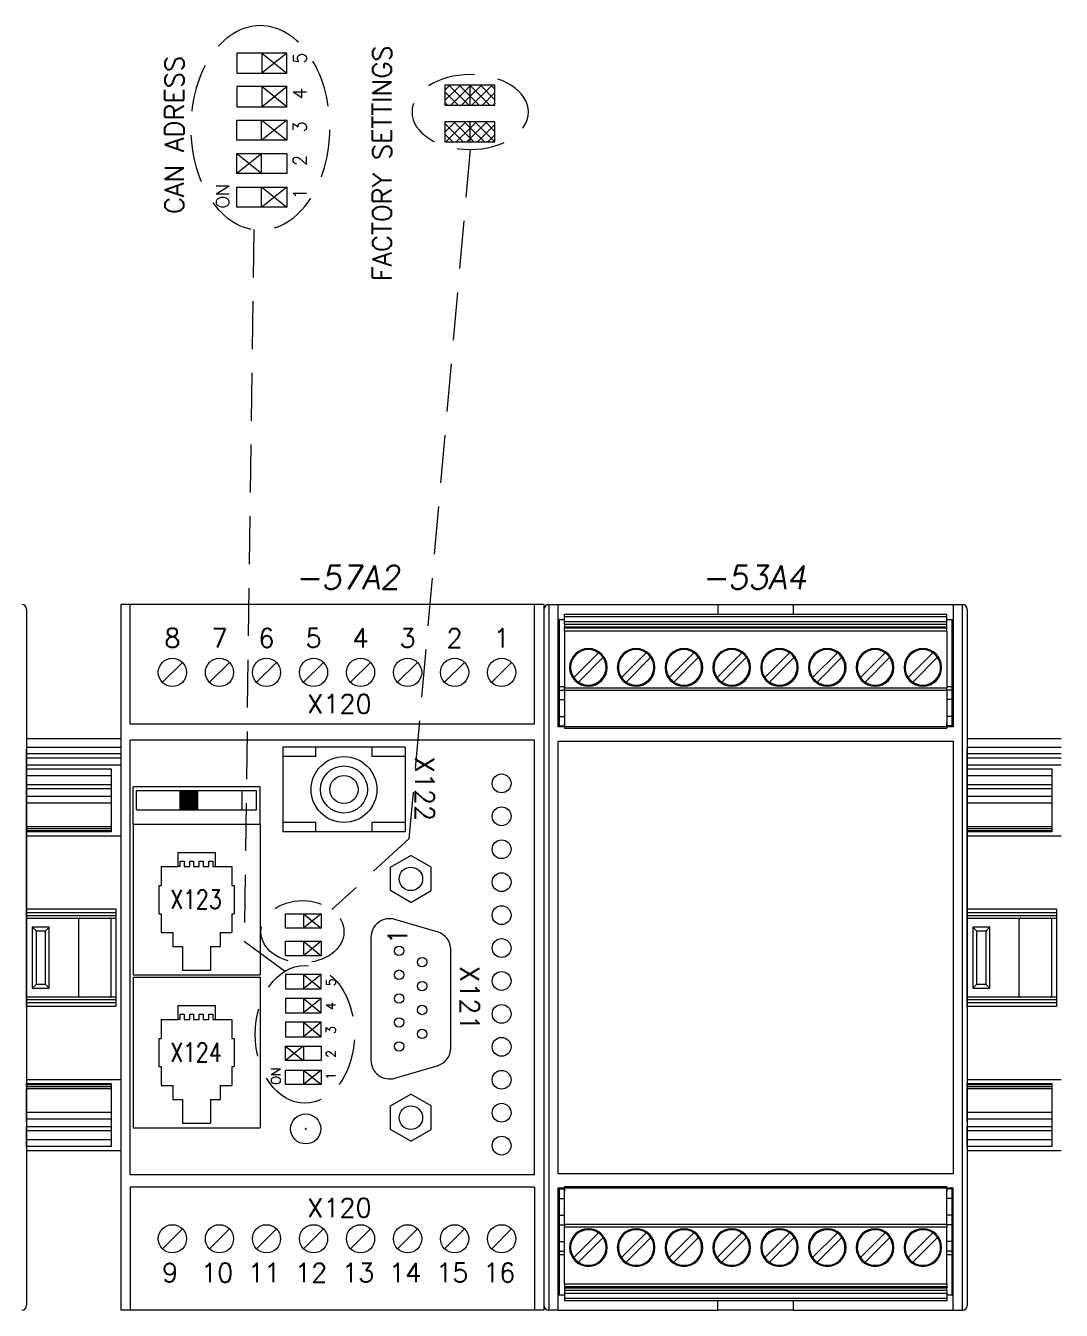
# Model space of a CAD drawing. Extents: x -2993 to 3661, y -4147 to -1441.
# Drawn here: x 644.6 to 754.7, y -3618.8 to -3482.3 of the extents above; entities that cross this region are included whole.
import ezdxf
from ezdxf.enums import TextEntityAlignment as Align

# ---------------------------------------------------------------- set-up
doc = ezdxf.new("R2010")
doc.units = 0
doc.header["$LTSCALE"] = 0.1
doc.header["$MEASUREMENT"] = 0
doc.linetypes.add('DASHED', pattern=[19.05, 12.7, -6.35])
doc.layers.get('0').update_dxf_attribs({"linetype": 'CONTINUOUS'})
doc.styles.get("Standard").update_dxf_attribs({"font": 'simplex.shx'})

msp = doc.modelspace()

# ---------------------------------------------------------------- linework, layer by layer
at = {"linetype": 'Continuous', "lineweight": 13}
for p, q in [((667.07, -3485.24), (667.07, -3487.37)), ((672.41, -3485.24), (667.07, -3485.24)), ((669.78, -3487.37), (669.78, -3485.24)), ((672.41, -3487.37), (672.41, -3485.24)), ((667.07, -3487.37), (672.41, -3487.37)), ((672.41, -3488.79), (667.07, -3488.79)), ((667.07, -3488.79), (667.07, -3490.93)), ((669.78, -3490.93), (669.78, -3488.79)), ((672.41, -3490.93), (672.41, -3488.79)), ((694.53, -3488.62), (689.2, -3488.62)), ((689.2, -3488.62), (689.2, -3490.76)), ((691.9, -3490.76), (691.9, -3488.62)), ((694.53, -3490.76), (694.53, -3488.62)), ((667.07, -3490.93), (672.41, -3490.93)), ((689.2, -3490.76), (694.53, -3490.76)), ((667.07, -3494.48), (667.07, -3492.35)), ((667.07, -3492.35), (672.41, -3492.35)), ((669.71, -3494.48), (669.71, -3492.35)), ((672.41, -3492.35), (672.41, -3494.48)), ((694.53, -3492.54), (689.2, -3492.54)), ((689.2, -3492.54), (689.2, -3494.67)), ((691.9, -3494.67), (691.9, -3492.54)), ((694.53, -3494.67), (694.53, -3492.54)), ((672.41, -3494.48), (667.07, -3494.48)), ((689.2, -3494.67), (694.53, -3494.67)), ((667.07, -3495.91), (672.41, -3495.91)), ((667.07, -3498.04), (667.07, -3495.91)), ((669.71, -3498.04), (669.71, -3495.91)), ((672.41, -3495.91), (672.41, -3498.04)), ((672.41, -3498.04), (667.07, -3498.04)), ((667.07, -3499.46), (672.41, -3499.46)), ((667.07, -3501.6), (667.07, -3499.46)), ((669.71, -3501.6), (669.71, -3499.46)), ((672.41, -3499.46), (672.41, -3501.6)), ((672.41, -3501.6), (667.07, -3501.6)), ((669.17, -3563.62), (656.42, -3563.62)), ((656.42, -3565.64), (656.42, -3563.62)), ((661.01, -3563.62), (661.01, -3565.64)), ((662.91, -3563.62), (662.91, -3565.64)), ((667.67, -3565.64), (667.67, -3563.62)), ((669.17, -3565.64), (669.17, -3563.62)), ((656.42, -3565.64), (669.17, -3565.64)), ((661.07, -3571.11), (661.48, -3571.11)), ((661.07, -3571.69), (661.07, -3571.11)), ((661.48, -3571.11), (661.48, -3571.69)), ((662.09, -3571.11), (662.49, -3571.11)), ((662.09, -3571.69), (662.09, -3571.11)), ((662.49, -3571.11), (662.49, -3571.69)), ((663.1, -3571.69), (663.1, -3571.11)), ((663.1, -3571.11), (663.51, -3571.11)), ((663.51, -3571.11), (663.51, -3571.69)), ((664.12, -3571.11), (664.53, -3571.11)), ((664.12, -3571.69), (664.12, -3571.11)), ((664.53, -3571.11), (664.53, -3571.69)), ((661.48, -3571.69), (662.09, -3571.69)), ((662.49, -3571.69), (663.1, -3571.69)), ((663.51, -3571.69), (664.12, -3571.69)), ((672.26, -3576.7), (676.07, -3576.7)), ((672.26, -3578.23), (672.26, -3576.7)), ((674.16, -3576.7), (674.16, -3578.23)), ((676.07, -3576.7), (676.07, -3578.23)), ((676.07, -3578.23), (672.26, -3578.23)), ((672.26, -3581.15), (672.26, -3579.62)), ((672.26, -3579.62), (676.07, -3579.62)), ((674.16, -3579.62), (674.16, -3581.15)), ((676.07, -3579.62), (676.07, -3581.15)), ((676.07, -3581.15), (672.26, -3581.15)), ((676.07, -3583.15), (672.26, -3583.15)), ((672.26, -3583.15), (672.26, -3584.68)), ((674.16, -3583.15), (674.16, -3584.68)), ((676.07, -3584.68), (676.07, -3583.15)), ((672.26, -3584.68), (676.07, -3584.68)), ((676.07, -3585.69), (672.26, -3585.69)), ((672.26, -3585.69), (672.26, -3587.22)), ((674.16, -3585.69), (674.16, -3587.22)), ((676.07, -3587.22), (676.07, -3585.69)), ((661.07, -3587.94), (661.07, -3587.36)), ((661.07, -3587.36), (661.48, -3587.36)), ((661.48, -3587.36), (661.48, -3587.94)), ((662.09, -3587.36), (662.49, -3587.36)), ((662.09, -3587.94), (662.09, -3587.36)), ((662.49, -3587.36), (662.49, -3587.94)), ((663.1, -3587.94), (663.1, -3587.36)), ((663.1, -3587.36), (663.51, -3587.36)), ((663.51, -3587.36), (663.51, -3587.94)), ((664.12, -3587.94), (664.12, -3587.36)), ((664.12, -3587.36), (664.53, -3587.36)), ((664.53, -3587.36), (664.53, -3587.94)), ((672.26, -3587.22), (676.07, -3587.22)), ((661.48, -3587.94), (662.09, -3587.94)), ((662.49, -3587.94), (663.1, -3587.94)), ((663.51, -3587.94), (664.12, -3587.94)), ((676.07, -3588.23), (672.26, -3588.23)), ((672.26, -3588.23), (672.26, -3589.76)), ((674.16, -3588.23), (674.16, -3589.76)), ((676.07, -3589.76), (676.07, -3588.23)), ((672.26, -3589.76), (676.07, -3589.76)), ((672.26, -3590.77), (676.07, -3590.77)), ((672.26, -3592.3), (672.26, -3590.77)), ((674.16, -3590.77), (674.16, -3592.3)), ((676.07, -3590.77), (676.07, -3592.3)), ((676.07, -3592.3), (672.26, -3592.3)), ((672.26, -3593.31), (676.07, -3593.31)), ((672.26, -3594.84), (672.26, -3593.31)), ((674.16, -3593.31), (674.16, -3594.84)), ((676.07, -3593.31), (676.07, -3594.84)), ((676.07, -3594.84), (672.26, -3594.84))]:
    msp.add_line(p, q, dxfattribs=at)
at = {"color": 7, "lineweight": 13}
for p, q in [((672.41, -3485.24), (669.74, -3487.37)), ((669.74, -3485.24), (672.41, -3487.37)), ((672.44, -3488.79), (669.78, -3490.93)), ((669.78, -3488.79), (672.44, -3490.93)), ((672.41, -3492.35), (669.74, -3494.48)), ((669.74, -3492.35), (672.41, -3494.48)), ((669.74, -3495.91), (667.07, -3498.04)), ((667.07, -3495.91), (669.74, -3498.04)), ((672.41, -3499.46), (669.74, -3501.6)), ((669.74, -3499.46), (672.41, -3501.6)), ((674.16, -3576.7), (676.04, -3578.23)), ((676.04, -3576.7), (674.16, -3578.23)), ((674.16, -3579.62), (676.05, -3581.15)), ((676.05, -3579.62), (674.16, -3581.15)), ((674.16, -3583.15), (676.04, -3584.68)), ((676.04, -3583.15), (674.16, -3584.68)), ((674.16, -3585.69), (676.04, -3587.22)), ((676.04, -3585.69), (674.16, -3587.22)), ((674.16, -3588.23), (676.04, -3589.76)), ((676.04, -3588.23), (674.16, -3589.76)), ((672.26, -3590.77), (674.14, -3592.3)), ((674.14, -3590.77), (672.26, -3592.3)), ((674.16, -3593.31), (676.04, -3594.84)), ((676.04, -3593.31), (674.16, -3594.84))]:
    msp.add_line(p, q, dxfattribs=at)
at = {"lineweight": 13}
for p, q in [((690.85, -3488.62), (689.2, -3490.28)), ((689.72, -3488.62), (689.2, -3489.15)), ((689.2, -3489.34), (690.62, -3490.76)), ((689.61, -3488.62), (691.74, -3490.76)), ((691.9, -3488.7), (689.84, -3490.76)), ((690.73, -3488.62), (691.9, -3489.79)), ((691.85, -3488.62), (691.9, -3488.67)), ((693.09, -3488.62), (691.9, -3489.82)), ((691.97, -3488.62), (691.9, -3488.7)), ((691.9, -3488.67), (693.99, -3490.76)), ((694.22, -3488.62), (692.08, -3490.76)), ((692.98, -3488.62), (694.53, -3490.18)), ((694.53, -3489.43), (693.2, -3490.76)), ((694.1, -3488.62), (694.53, -3489.06)), ((689.2, -3490.46), (689.5, -3490.76)), ((691.9, -3489.82), (690.96, -3490.76)), ((691.9, -3489.79), (692.86, -3490.76)), ((694.53, -3490.55), (694.33, -3490.76)), ((690.3, -3492.54), (689.2, -3493.64)), ((689.2, -3492.7), (691.16, -3494.67)), ((691.43, -3492.54), (689.29, -3494.67)), ((690.15, -3492.54), (691.9, -3494.28)), ((691.9, -3493.19), (690.41, -3494.67)), ((691.27, -3492.54), (691.9, -3493.16)), ((693.67, -3492.54), (691.9, -3494.31)), ((692.55, -3492.54), (691.9, -3493.19)), ((691.9, -3493.16), (693.41, -3494.67)), ((692.4, -3492.54), (694.53, -3494.67)), ((694.53, -3492.8), (692.66, -3494.67)), ((693.52, -3492.54), (694.53, -3493.55)), ((689.2, -3493.83), (690.04, -3494.67)), ((691.9, -3494.31), (691.54, -3494.67)), ((691.9, -3494.28), (692.29, -3494.67)), ((694.53, -3493.92), (693.78, -3494.67)), ((654.74, -3543.84), (654.74, -3618.84)), ((654.74, -3543.84), (654.74, -3618.84)), ((654.74, -3543.84), (654.74, -3618.84)), ((699.74, -3543.84), (654.74, -3543.84)), ((699.74, -3543.84), (654.74, -3543.84)), ((655.74, -3556.54), (655.74, -3543.84)), ((698.74, -3556.54), (698.74, -3543.84)), ((699.74, -3543.84), (699.74, -3618.84)), ((699.74, -3543.84), (699.74, -3618.84)), ((699.74, -3543.84), (699.74, -3618.84)), ((699.74, -3543.84), (699.74, -3618.84)), ((699.74, -3543.84), (699.74, -3618.84)), ((699.74, -3543.84), (699.74, -3618.84)), ((699.74, -3544.34), (699.74, -3618.34)), ((661.3, -3549.98), (659.18, -3552.1)), ((666.3, -3549.98), (664.18, -3552.1)), ((671.3, -3549.98), (669.18, -3552.1)), ((676.3, -3549.98), (674.18, -3552.1)), ((681.3, -3549.98), (679.18, -3552.1)), ((686.3, -3549.98), (684.18, -3552.1)), ((691.3, -3549.98), (689.18, -3552.1)), ((696.3, -3549.98), (694.18, -3552.1)), ((698.74, -3556.54), (655.74, -3556.54)), ((655.74, -3604.44), (655.74, -3558.24)), ((698.74, -3558.24), (655.74, -3558.24)), ((684.98, -3558.99), (671.98, -3558.99)), ((671.98, -3558.99), (671.98, -3567.99)), ((675.48, -3559.99), (675.48, -3558.99)), ((681.48, -3559.99), (681.48, -3558.99)), ((684.98, -3558.99), (684.98, -3567.99)), ((698.74, -3604.44), (698.74, -3558.24)), ((675.48, -3559.99), (671.98, -3559.99)), ((684.98, -3559.99), (681.48, -3559.99)), ((669.55, -3563.2), (656.05, -3563.2)), ((656.05, -3567.19), (656.05, -3563.2)), ((669.55, -3567.19), (669.55, -3563.2)), ((662.91, -3563.62), (661.01, -3565.52)), ((662.73, -3563.62), (661.01, -3565.34)), ((662.55, -3563.62), (661.01, -3565.17)), ((662.38, -3563.62), (661.01, -3564.99)), ((662.2, -3563.62), (661.01, -3564.81)), ((662.02, -3563.62), (661.01, -3564.64)), ((661.85, -3563.62), (661.01, -3564.46)), ((661.67, -3563.62), (661.01, -3564.28)), ((661.49, -3563.62), (661.01, -3564.11)), ((661.32, -3563.62), (661.01, -3563.93)), ((661.14, -3563.62), (661.01, -3563.75)), ((661.01, -3563.68), (662.91, -3565.58)), ((661.01, -3563.86), (662.8, -3565.64)), ((661.01, -3564.03), (662.62, -3565.64)), ((661.01, -3564.21), (662.44, -3565.64)), ((661.01, -3564.39), (662.27, -3565.64)), ((661.01, -3564.56), (662.09, -3565.64)), ((662.91, -3563.79), (661.06, -3565.64)), ((661.13, -3563.62), (662.91, -3565.41)), ((662.91, -3563.97), (661.24, -3565.64)), ((661.3, -3563.62), (662.91, -3565.23)), ((662.91, -3564.15), (661.41, -3565.64)), ((661.48, -3563.62), (662.91, -3565.05)), ((662.91, -3564.32), (661.59, -3565.64)), ((661.66, -3563.62), (662.91, -3564.88)), ((662.91, -3564.5), (661.77, -3565.64)), ((661.83, -3563.62), (662.91, -3564.7)), ((662.91, -3564.68), (661.94, -3565.64)), ((662.01, -3563.62), (662.91, -3564.52)), ((662.19, -3563.62), (662.91, -3564.35)), ((662.36, -3563.62), (662.91, -3564.17)), ((662.54, -3563.62), (662.91, -3563.99)), ((662.72, -3563.62), (662.91, -3563.82)), ((662.89, -3563.62), (662.91, -3563.64)), ((661.01, -3564.74), (661.91, -3565.64)), ((661.01, -3564.92), (661.73, -3565.64)), ((661.01, -3565.09), (661.56, -3565.64)), ((661.01, -3565.27), (661.38, -3565.64)), ((661.01, -3565.45), (661.2, -3565.64)), ((661.01, -3565.62), (661.03, -3565.64)), ((662.91, -3564.85), (662.12, -3565.64)), ((662.91, -3565.03), (662.3, -3565.64)), ((662.91, -3565.21), (662.47, -3565.64)), ((662.91, -3565.38), (662.65, -3565.64)), ((662.91, -3565.56), (662.83, -3565.64)), ((656.05, -3567.19), (656.05, -3583.19)), ((656.05, -3567.19), (669.55, -3567.19)), ((669.55, -3567.19), (669.55, -3583.19)), ((675.48, -3566.99), (671.98, -3566.99)), ((675.48, -3567.99), (675.48, -3566.99)), ((681.48, -3567.99), (681.48, -3566.99)), ((684.98, -3566.99), (681.48, -3566.99)), ((684.98, -3567.99), (671.98, -3567.99)), ((660.8, -3570.19), (664.8, -3570.19)), ((660.8, -3570.19), (660.8, -3571.69)), ((664.8, -3570.19), (664.8, -3571.69)), ((683.43, -3571.74), (685.59, -3570.49)), ((687.76, -3571.74), (685.59, -3570.49)), ((659.05, -3571.69), (659.05, -3573.69)), ((659.05, -3571.69), (660.8, -3571.69)), ((661.07, -3571.69), (660.8, -3571.69)), ((664.53, -3571.69), (664.8, -3571.69)), ((664.8, -3571.69), (666.55, -3571.69)), ((666.55, -3571.69), (666.55, -3573.69)), ((683.43, -3574.24), (683.43, -3571.74)), ((687.76, -3574.24), (687.76, -3571.74)), ((658.8, -3573.69), (659.05, -3573.69)), ((658.8, -3573.69), (658.8, -3576.69)), ((666.55, -3573.69), (666.8, -3573.69)), ((666.8, -3573.69), (666.8, -3576.69)), ((685.59, -3575.49), (683.43, -3574.24)), ((685.59, -3575.49), (687.76, -3574.24)), ((658.8, -3576.69), (659.05, -3576.69)), ((659.05, -3576.69), (659.05, -3578.69)), ((666.55, -3576.69), (666.8, -3576.69)), ((666.55, -3576.69), (666.55, -3578.69)), ((688.4, -3578.62), (683.9, -3577.3)), ((659.05, -3578.69), (660.3, -3578.69)), ((660.3, -3578.69), (660.3, -3580.19)), ((665.3, -3578.69), (666.55, -3578.69)), ((665.3, -3578.69), (665.3, -3580.19)), ((681.34, -3579.22), (681.34, -3592.25)), ((660.3, -3580.19), (661.3, -3580.19)), ((661.3, -3580.19), (661.3, -3582.69)), ((664.3, -3580.19), (664.3, -3582.69)), ((664.3, -3580.19), (665.3, -3580.19)), ((689.84, -3590.93), (689.84, -3580.54)), ((656.05, -3583.19), (669.55, -3583.19)), ((656.05, -3583.44), (669.55, -3583.44)), ((656.05, -3583.44), (656.05, -3599.44)), ((661.3, -3582.69), (664.3, -3582.69)), ((669.55, -3583.44), (669.55, -3599.44)), ((660.8, -3586.44), (664.8, -3586.44)), ((660.8, -3586.44), (660.8, -3587.94)), ((664.8, -3586.44), (664.8, -3587.94)), ((659.05, -3587.94), (659.05, -3589.94)), ((659.05, -3587.94), (660.8, -3587.94)), ((661.07, -3587.94), (660.8, -3587.94)), ((664.53, -3587.94), (664.8, -3587.94)), ((664.8, -3587.94), (666.55, -3587.94)), ((666.55, -3587.94), (666.55, -3589.94)), ((658.8, -3589.94), (659.05, -3589.94)), ((658.8, -3589.94), (658.8, -3592.94)), ((666.55, -3589.94), (666.8, -3589.94)), ((666.8, -3589.94), (666.8, -3592.94)), ((658.8, -3592.94), (659.05, -3592.94)), ((659.05, -3592.94), (659.05, -3594.94)), ((666.55, -3592.94), (666.55, -3594.94)), ((666.55, -3592.94), (666.8, -3592.94)), ((683.9, -3594.17), (688.4, -3592.85)), ((659.05, -3594.94), (660.3, -3594.94)), ((660.3, -3594.94), (660.3, -3596.44)), ((665.3, -3594.94), (665.3, -3596.44)), ((665.3, -3594.94), (666.55, -3594.94)), ((683.43, -3597.12), (685.59, -3595.87)), ((687.76, -3597.12), (685.59, -3595.87)), ((660.3, -3596.44), (661.3, -3596.44)), ((661.3, -3596.44), (661.3, -3598.94)), ((664.3, -3596.44), (665.3, -3596.44)), ((664.3, -3596.44), (664.3, -3598.94)), ((683.43, -3599.62), (683.43, -3597.12)), ((687.76, -3599.62), (687.76, -3597.12)), ((656.05, -3599.44), (669.55, -3599.44)), ((661.3, -3598.94), (664.3, -3598.94)), ((685.59, -3600.87), (683.43, -3599.62)), ((685.59, -3600.87), (687.76, -3599.62)), ((698.74, -3604.44), (655.74, -3604.44)), ((698.74, -3605.74), (655.74, -3605.74)), ((655.74, -3605.74), (655.74, -3618.84)), ((698.74, -3605.74), (698.74, -3618.84)), ((661.3, -3610.18), (659.18, -3612.3)), ((666.3, -3610.18), (664.18, -3612.3)), ((671.3, -3610.18), (669.18, -3612.3)), ((676.3, -3610.18), (674.18, -3612.3)), ((681.3, -3610.18), (679.18, -3612.3)), ((686.3, -3610.18), (684.18, -3612.3)), ((691.3, -3610.18), (689.18, -3612.3)), ((696.3, -3610.18), (694.18, -3612.3)), ((699.74, -3618.84), (654.74, -3618.84)), ((699.74, -3618.84), (698.74, -3618.84))]:
    msp.add_line(p, q, dxfattribs=at)
at = {"linetype": 'DASHED', "lineweight": 13, "ltscale": 4}
for p, q in [((691.9, -3495.48), (685.38, -3568.75)), ((668.88, -3503.98), (667.87, -3579.62)), ((685.38, -3568.75), (677.18, -3576.25))]:
    msp.add_line(p, q, dxfattribs=at)
at = {"color": 7, "linetype": 'Continuous', "lineweight": 13}
for p, q in [((700.24, -3543.84), (700.24, -3618.84)), ((700.24, -3543.84), (701.24, -3543.84)), ((701.24, -3543.84), (718.24, -3543.84)), ((701.24, -3556.84), (701.24, -3543.84)), ((718.24, -3543.84), (718.24, -3544.84)), ((718.24, -3543.84), (726.24, -3543.84)), ((726.24, -3543.84), (726.24, -3544.84)), ((726.24, -3543.84), (743.24, -3543.84)), ((743.24, -3543.84), (743.24, -3556.84)), ((743.24, -3543.84), (744.24, -3543.84)), ((744.24, -3618.84), (744.24, -3543.84)), ((644.74, -3544.34), (644.74, -3618.34)), ((699.74, -3544.34), (699.74, -3618.34)), ((699.74, -3544.34), (699.74, -3618.34)), ((699.74, -3544.34), (699.74, -3570.84)), ((701.24, -3545.44), (701.92, -3545.44)), ((701.34, -3545.44), (701.34, -3556.54)), ((701.92, -3544.85), (701.92, -3544.84)), ((701.92, -3544.84), (742.56, -3544.84)), ((701.92, -3544.86), (701.92, -3544.85)), ((701.92, -3544.89), (701.92, -3544.86)), ((701.92, -3544.93), (701.92, -3544.89)), ((701.92, -3544.97), (701.92, -3544.93)), ((701.92, -3545.03), (701.92, -3544.97)), ((701.92, -3545.08), (701.92, -3545.03)), ((701.92, -3545.14), (701.92, -3545.08)), ((742.56, -3545.14), (701.92, -3545.14)), ((701.92, -3545.63), (701.92, -3545.14)), ((742.56, -3544.85), (742.56, -3544.84)), ((742.56, -3544.86), (742.56, -3544.85)), ((742.56, -3544.89), (742.56, -3544.86)), ((742.56, -3544.93), (742.56, -3544.89)), ((742.56, -3544.97), (742.56, -3544.93)), ((742.56, -3545.03), (742.56, -3544.97)), ((742.56, -3545.08), (742.56, -3545.03)), ((742.56, -3545.14), (742.56, -3545.08)), ((742.56, -3545.63), (742.56, -3545.14)), ((742.56, -3545.44), (743.24, -3545.44)), ((743.14, -3556.54), (743.14, -3545.44)), ((744.74, -3544.34), (744.74, -3618.34)), ((701.92, -3545.64), (701.92, -3545.63)), ((701.92, -3545.63), (742.56, -3545.63)), ((701.92, -3545.66), (701.92, -3545.64)), ((701.92, -3545.69), (701.92, -3545.66)), ((701.92, -3545.72), (701.92, -3545.69)), ((701.92, -3545.77), (701.92, -3545.72)), ((701.92, -3545.82), (701.92, -3545.77)), ((701.92, -3545.88), (701.92, -3545.82)), ((701.92, -3545.93), (701.92, -3545.88)), ((701.92, -3545.93), (742.56, -3545.93)), ((701.92, -3545.93), (701.92, -3546.24)), ((701.92, -3546.29), (701.92, -3546.24)), ((742.56, -3546.24), (701.92, -3546.24)), ((701.92, -3546.34), (701.92, -3546.29)), ((701.92, -3546.36), (701.92, -3546.34)), ((701.92, -3546.37), (701.92, -3546.36)), ((742.56, -3546.36), (701.92, -3546.36)), ((701.92, -3546.38), (701.92, -3546.37)), ((701.92, -3546.41), (701.92, -3546.38)), ((701.92, -3546.45), (701.92, -3546.41)), ((701.92, -3546.49), (701.92, -3546.45)), ((701.92, -3546.55), (701.92, -3546.49)), ((701.92, -3546.6), (701.92, -3546.55)), ((701.92, -3546.66), (701.92, -3546.6)), ((742.56, -3546.66), (701.92, -3546.66)), ((701.92, -3546.66), (701.92, -3552.68)), ((742.56, -3545.64), (742.56, -3545.63)), ((742.56, -3545.66), (742.56, -3545.64)), ((742.56, -3545.69), (742.56, -3545.66)), ((742.56, -3545.72), (742.56, -3545.69)), ((742.56, -3545.77), (742.56, -3545.72)), ((742.56, -3545.82), (742.56, -3545.77)), ((742.56, -3545.88), (742.56, -3545.82)), ((742.56, -3545.93), (742.56, -3545.88)), ((742.56, -3546.24), (742.56, -3545.93)), ((742.56, -3546.29), (742.56, -3546.24)), ((742.56, -3546.34), (742.56, -3546.29)), ((742.56, -3546.36), (742.56, -3546.34)), ((742.56, -3546.37), (742.56, -3546.36)), ((742.56, -3546.38), (742.56, -3546.37)), ((742.56, -3546.41), (742.56, -3546.38)), ((742.56, -3546.45), (742.56, -3546.41)), ((742.56, -3546.49), (742.56, -3546.45)), ((742.56, -3546.55), (742.56, -3546.49)), ((742.56, -3546.6), (742.56, -3546.55)), ((742.56, -3546.66), (742.56, -3546.6)), ((742.56, -3546.66), (742.56, -3552.68)), ((702.9, -3551.58), (705.53, -3548.95)), ((706.02, -3549.44), (703.4, -3552.07)), ((707.98, -3551.58), (710.61, -3548.95)), ((711.1, -3549.44), (708.48, -3552.07)), ((713.06, -3551.58), (715.69, -3548.95)), ((716.18, -3549.44), (713.56, -3552.07)), ((718.14, -3551.58), (720.77, -3548.95)), ((721.26, -3549.44), (718.64, -3552.07)), ((723.22, -3551.58), (725.85, -3548.95)), ((726.34, -3549.44), (723.72, -3552.07)), ((728.3, -3551.58), (730.93, -3548.95)), ((731.42, -3549.44), (728.8, -3552.07)), ((733.38, -3551.58), (736.01, -3548.95)), ((736.5, -3549.44), (733.88, -3552.07)), ((738.46, -3551.58), (741.09, -3548.95)), ((741.58, -3549.44), (738.96, -3552.07)), ((701.34, -3552.54), (701.92, -3552.54)), ((701.34, -3552.94), (701.92, -3552.94)), ((701.92, -3552.74), (701.92, -3552.68)), ((701.92, -3552.68), (742.56, -3552.68)), ((701.92, -3552.79), (701.92, -3552.74)), ((701.92, -3552.85), (701.92, -3552.79)), ((701.92, -3552.89), (701.92, -3552.85)), ((701.92, -3552.93), (701.92, -3552.89)), ((701.92, -3552.96), (701.92, -3552.93)), ((701.92, -3552.97), (701.92, -3552.96)), ((701.92, -3552.98), (701.92, -3552.97)), ((742.56, -3552.98), (701.92, -3552.98)), ((701.92, -3552.98), (701.92, -3556.96)), ((742.56, -3552.54), (743.14, -3552.54)), ((742.56, -3552.98), (742.56, -3552.68)), ((743.14, -3552.94), (742.56, -3552.94)), ((742.56, -3552.98), (742.56, -3556.96)), ((701.34, -3553.94), (701.92, -3553.94)), ((743.14, -3553.94), (742.56, -3553.94)), ((701.34, -3555.74), (701.92, -3555.74)), ((701.92, -3556.84), (701.92, -3556.46)), ((743.14, -3555.74), (742.56, -3555.74)), ((742.56, -3556.84), (742.56, -3556.46)), ((701.24, -3556.54), (701.34, -3556.54)), ((743.24, -3556.84), (701.24, -3556.84)), ((701.34, -3556.54), (701.34, -3556.84)), ((701.34, -3556.74), (701.92, -3556.74)), ((701.92, -3556.96), (742.56, -3556.96)), ((743.14, -3556.74), (742.56, -3556.74)), ((743.14, -3556.54), (743.24, -3556.54)), ((743.14, -3556.84), (743.14, -3556.54)), ((644.74, -3558.06), (654.74, -3558.06)), ((644.74, -3558.06), (644.74, -3559.04)), ((644.74, -3558.71), (644.74, -3559.91)), ((654.74, -3559.04), (644.74, -3559.04)), ((644.74, -3559.04), (644.74, -3559.66)), ((701.24, -3604.34), (701.24, -3558.34)), ((701.24, -3558.34), (743.24, -3558.34)), ((743.24, -3558.34), (743.24, -3604.34)), ((744.74, -3558.06), (754.74, -3558.06)), ((744.74, -3558.06), (744.74, -3559.04)), ((744.74, -3558.71), (744.74, -3559.91)), ((754.74, -3559.04), (744.74, -3559.04)), ((744.74, -3559.04), (744.74, -3559.66)), ((644.74, -3561.24), (644.74, -3559.24)), ((644.74, -3559.66), (654.74, -3559.66)), ((644.74, -3560.16), (644.74, -3559.66)), ((644.74, -3559.91), (644.74, -3571.01)), ((654.74, -3560.16), (644.74, -3560.16)), ((644.74, -3560.16), (644.74, -3560.86)), ((744.74, -3561.24), (744.74, -3559.24)), ((744.74, -3559.66), (754.74, -3559.66)), ((744.74, -3560.16), (744.74, -3559.66)), ((744.74, -3559.91), (744.74, -3571.01)), ((754.74, -3560.16), (744.74, -3560.16)), ((744.74, -3560.16), (744.74, -3560.86)), ((644.74, -3560.86), (654.74, -3560.86)), ((644.74, -3560.86), (644.74, -3561.29)), ((644.74, -3582.74), (644.74, -3561.24)), ((644.74, -3561.29), (653.74, -3561.29)), ((644.74, -3561.99), (644.74, -3561.29)), ((653.74, -3561.29), (653.74, -3567.98)), ((744.74, -3560.86), (754.74, -3560.86)), ((744.74, -3560.86), (744.74, -3561.29)), ((744.74, -3582.74), (744.74, -3561.24)), ((744.74, -3561.29), (753.74, -3561.29)), ((744.74, -3561.99), (744.74, -3561.29)), ((753.74, -3561.29), (753.74, -3567.98)), ((644.74, -3561.99), (653.74, -3561.99)), ((644.74, -3562.03), (644.74, -3561.99)), ((653.74, -3562.03), (644.74, -3562.03)), ((644.74, -3562.99), (644.74, -3562.03)), ((653.74, -3562.99), (644.74, -3562.99)), ((644.74, -3563.42), (644.74, -3562.99)), ((744.74, -3561.99), (753.74, -3561.99)), ((744.74, -3562.03), (744.74, -3561.99)), ((753.74, -3562.03), (744.74, -3562.03)), ((744.74, -3562.99), (744.74, -3562.03)), ((753.74, -3562.99), (744.74, -3562.99)), ((744.74, -3563.42), (744.74, -3562.99)), ((653.74, -3563.42), (644.74, -3563.42)), ((644.74, -3563.42), (644.74, -3564.2)), ((644.74, -3564.2), (653.74, -3564.2)), ((644.74, -3564.91), (644.74, -3564.2)), ((753.74, -3563.42), (744.74, -3563.42)), ((744.74, -3563.42), (744.74, -3564.2)), ((744.74, -3564.2), (753.74, -3564.2)), ((744.74, -3564.91), (744.74, -3564.2)), ((644.74, -3564.91), (653.74, -3564.91)), ((644.74, -3567.45), (644.74, -3564.91)), ((744.74, -3564.91), (753.74, -3564.91)), ((744.74, -3567.45), (744.74, -3564.91)), ((653.74, -3567.45), (644.74, -3567.45)), ((644.74, -3567.45), (644.74, -3567.64)), ((644.74, -3567.64), (653.74, -3567.64)), ((644.74, -3567.88), (644.74, -3567.64)), ((653.74, -3567.88), (644.74, -3567.88)), ((644.74, -3567.98), (644.74, -3567.88)), ((653.74, -3567.98), (644.74, -3567.98)), ((644.74, -3567.98), (644.74, -3568.41)), ((644.74, -3568.41), (654.74, -3568.41)), ((644.74, -3568.41), (644.74, -3576.16)), ((753.74, -3567.45), (744.74, -3567.45)), ((744.74, -3567.45), (744.74, -3567.64)), ((744.74, -3567.64), (753.74, -3567.64)), ((744.74, -3567.88), (744.74, -3567.64)), ((753.74, -3567.88), (744.74, -3567.88)), ((744.74, -3567.98), (744.74, -3567.88)), ((753.74, -3567.98), (744.74, -3567.98)), ((744.74, -3567.98), (744.74, -3568.41)), ((744.74, -3568.41), (754.74, -3568.41)), ((744.74, -3568.41), (744.74, -3576.16)), ((644.74, -3571.01), (644.74, -3572.51)), ((744.74, -3571.01), (744.74, -3572.51)), ((644.74, -3572.51), (644.74, -3574.01)), ((744.74, -3572.51), (744.74, -3574.01)), ((644.74, -3574.01), (644.74, -3574.91)), ((744.74, -3574.01), (744.74, -3574.91)), ((644.74, -3574.91), (644.74, -3575.83)), ((744.74, -3574.91), (744.74, -3575.83)), ((644.74, -3575.83), (644.74, -3576.37)), ((644.74, -3576.16), (654.24, -3576.16)), ((644.74, -3576.56), (644.74, -3576.16)), ((644.74, -3576.37), (644.74, -3576.38)), ((644.74, -3576.38), (644.74, -3577.91)), ((644.74, -3576.56), (654.24, -3576.56)), ((644.74, -3576.92), (644.74, -3576.56)), ((654.24, -3576.92), (644.74, -3576.92)), ((644.74, -3577.16), (644.74, -3576.92)), ((654.24, -3576.16), (654.24, -3586.56)), ((654.24, -3576.16), (654.24, -3586.56)), ((744.74, -3575.83), (744.74, -3576.37)), ((744.74, -3576.16), (754.24, -3576.16)), ((744.74, -3576.56), (744.74, -3576.16)), ((744.74, -3576.37), (744.74, -3576.38)), ((744.74, -3576.38), (744.74, -3577.91)), ((744.74, -3576.56), (754.24, -3576.56)), ((744.74, -3576.92), (744.74, -3576.56)), ((754.24, -3576.92), (744.74, -3576.92)), ((744.74, -3577.16), (744.74, -3576.92)), ((754.24, -3576.16), (754.24, -3586.56)), ((754.24, -3576.16), (754.24, -3586.56)), ((644.74, -3577.16), (654.24, -3577.16)), ((644.74, -3585.56), (644.74, -3577.16)), ((644.74, -3577.91), (644.74, -3578.51)), ((645.34, -3578.11), (645.74, -3578.51)), ((645.34, -3578.11), (645.34, -3584.61)), ((647.14, -3578.11), (645.34, -3578.11)), ((646.74, -3578.51), (647.14, -3578.11)), ((647.14, -3584.61), (647.14, -3578.11)), ((650.24, -3577.36), (650.24, -3585.36)), ((653.74, -3585.36), (653.74, -3577.36)), ((744.74, -3577.16), (754.24, -3577.16)), ((744.74, -3585.56), (744.74, -3577.16)), ((744.74, -3577.91), (744.74, -3578.51)), ((745.34, -3578.11), (745.74, -3578.51)), ((745.34, -3578.11), (745.34, -3584.61)), ((747.14, -3578.11), (745.34, -3578.11)), ((746.74, -3578.51), (747.14, -3578.11)), ((747.14, -3584.61), (747.14, -3578.11)), ((750.24, -3577.36), (750.24, -3585.36)), ((753.74, -3585.36), (753.74, -3577.36)), ((644.74, -3578.51), (644.74, -3579.71)), ((644.74, -3579.86), (644.74, -3579.71)), ((645.74, -3578.51), (645.74, -3584.21)), ((645.74, -3578.51), (646.74, -3578.51)), ((646.74, -3584.21), (646.74, -3578.51)), ((744.74, -3578.51), (744.74, -3579.71)), ((744.74, -3579.86), (744.74, -3579.71)), ((745.74, -3578.51), (745.74, -3584.21)), ((745.74, -3578.51), (746.74, -3578.51)), ((746.74, -3584.21), (746.74, -3578.51)), ((644.74, -3579.86), (644.74, -3582.15)), ((744.74, -3579.86), (744.74, -3582.15)), ((644.74, -3582.39), (644.74, -3582.15)), ((644.74, -3582.39), (644.74, -3583.31)), ((744.74, -3582.39), (744.74, -3582.15)), ((744.74, -3582.39), (744.74, -3583.31)), ((644.74, -3583.31), (644.74, -3584.21)), ((744.74, -3583.31), (744.74, -3584.21)), ((644.74, -3584.21), (644.74, -3585.71)), ((645.74, -3584.21), (645.34, -3584.61)), ((645.34, -3584.61), (647.14, -3584.61)), ((646.74, -3584.21), (645.74, -3584.21)), ((647.14, -3584.61), (646.74, -3584.21)), ((744.74, -3584.21), (744.74, -3585.71)), ((745.74, -3584.21), (745.34, -3584.61)), ((745.34, -3584.61), (747.14, -3584.61)), ((746.74, -3584.21), (745.74, -3584.21)), ((747.14, -3584.61), (746.74, -3584.21)), ((654.24, -3585.56), (644.74, -3585.56)), ((644.74, -3585.8), (644.74, -3585.56)), ((644.74, -3585.8), (654.24, -3585.8)), ((644.74, -3586.16), (644.74, -3585.8)), ((654.24, -3586.16), (644.74, -3586.16)), ((644.74, -3586.56), (644.74, -3586.16)), ((754.24, -3585.56), (744.74, -3585.56)), ((744.74, -3585.8), (744.74, -3585.56)), ((744.74, -3585.8), (754.24, -3585.8)), ((744.74, -3586.16), (744.74, -3585.8)), ((754.24, -3586.16), (744.74, -3586.16)), ((744.74, -3586.56), (744.74, -3586.16)), ((654.24, -3586.56), (644.74, -3586.56)), ((644.74, -3586.56), (644.74, -3594.31)), ((754.24, -3586.56), (744.74, -3586.56)), ((744.74, -3586.56), (744.74, -3594.31)), ((699.74, -3591.84), (699.74, -3608.52)), ((644.74, -3594.31), (654.74, -3594.31)), ((644.74, -3594.31), (644.74, -3594.74)), ((744.74, -3594.31), (754.74, -3594.31)), ((744.74, -3594.31), (744.74, -3594.74)), ((644.74, -3594.74), (653.74, -3594.74)), ((644.74, -3594.83), (644.74, -3594.74)), ((644.74, -3594.83), (653.74, -3594.83)), ((644.74, -3595.08), (644.74, -3594.83)), ((653.74, -3595.08), (644.74, -3595.08)), ((644.74, -3595.08), (644.74, -3595.27)), ((644.74, -3595.27), (653.74, -3595.27)), ((644.74, -3597.81), (644.74, -3595.27)), ((653.74, -3594.74), (653.74, -3601.43)), ((744.74, -3594.74), (753.74, -3594.74)), ((744.74, -3594.83), (744.74, -3594.74)), ((744.74, -3594.83), (753.74, -3594.83)), ((744.74, -3595.08), (744.74, -3594.83)), ((753.74, -3595.08), (744.74, -3595.08)), ((744.74, -3595.08), (744.74, -3595.27)), ((744.74, -3595.27), (753.74, -3595.27)), ((744.74, -3597.81), (744.74, -3595.27)), ((753.74, -3594.74), (753.74, -3601.43)), ((653.74, -3597.81), (644.74, -3597.81)), ((644.74, -3598.82), (644.74, -3597.81)), ((644.74, -3598.52), (644.74, -3597.81)), ((653.74, -3598.52), (644.74, -3598.52)), ((644.74, -3598.52), (644.74, -3599.29)), ((753.74, -3597.81), (744.74, -3597.81)), ((744.74, -3598.82), (744.74, -3597.81)), ((744.74, -3598.52), (744.74, -3597.81)), ((753.74, -3598.52), (744.74, -3598.52)), ((744.74, -3598.52), (744.74, -3599.29)), ((644.74, -3599.29), (653.74, -3599.29)), ((644.74, -3599.73), (644.74, -3599.29)), ((644.74, -3599.73), (653.74, -3599.73)), ((644.74, -3600.68), (644.74, -3599.73)), ((744.74, -3599.29), (753.74, -3599.29)), ((744.74, -3599.73), (744.74, -3599.29)), ((744.74, -3599.73), (753.74, -3599.73)), ((744.74, -3600.68), (744.74, -3599.73)), ((644.74, -3600.68), (653.74, -3600.68)), ((644.74, -3600.73), (644.74, -3600.68)), ((653.74, -3600.73), (644.74, -3600.73)), ((644.74, -3601.43), (644.74, -3600.73)), ((653.74, -3601.43), (644.74, -3601.43)), ((644.74, -3601.43), (644.74, -3601.86)), ((744.74, -3600.68), (753.74, -3600.68)), ((744.74, -3600.73), (744.74, -3600.68)), ((753.74, -3600.73), (744.74, -3600.73)), ((744.74, -3601.43), (744.74, -3600.73)), ((753.74, -3601.43), (744.74, -3601.43)), ((744.74, -3601.43), (744.74, -3601.86)), ((644.74, -3601.86), (654.74, -3601.86)), ((744.74, -3601.86), (754.74, -3601.86)), ((743.24, -3604.34), (701.24, -3604.34)), ((701.24, -3605.84), (743.24, -3605.84)), ((701.24, -3618.84), (701.24, -3605.84)), ((701.34, -3606.14), (701.24, -3606.14)), ((701.34, -3605.84), (701.34, -3606.14)), ((701.34, -3605.94), (701.92, -3605.94)), ((701.34, -3606.14), (701.34, -3617.24)), ((701.34, -3606.94), (701.92, -3606.94)), ((742.56, -3605.72), (701.92, -3605.72)), ((701.92, -3609.7), (701.92, -3605.72)), ((701.92, -3605.84), (701.92, -3606.21)), ((742.56, -3609.7), (742.56, -3605.72)), ((742.56, -3605.84), (742.56, -3606.21)), ((743.14, -3605.94), (742.56, -3605.94)), ((743.14, -3606.94), (742.56, -3606.94)), ((743.14, -3606.14), (743.14, -3605.84)), ((743.24, -3606.14), (743.14, -3606.14)), ((743.14, -3617.24), (743.14, -3606.14)), ((743.24, -3618.84), (743.24, -3605.84)), ((701.34, -3608.74), (701.92, -3608.74)), ((701.34, -3609.74), (701.92, -3609.74)), ((701.92, -3609.7), (742.56, -3609.7)), ((701.92, -3609.7), (701.92, -3610)), ((743.14, -3608.74), (742.56, -3608.74)), ((742.56, -3609.7), (742.56, -3609.71)), ((742.56, -3609.71), (742.56, -3609.72)), ((742.56, -3609.72), (742.56, -3609.75)), ((743.14, -3609.74), (742.56, -3609.74)), ((742.56, -3610), (701.92, -3610)), ((701.92, -3616.02), (701.92, -3610)), ((702.9, -3613.24), (705.53, -3610.61)), ((706.02, -3611.1), (703.4, -3613.73)), ((707.98, -3613.24), (710.61, -3610.61)), ((711.1, -3611.1), (708.48, -3613.73)), ((713.06, -3613.24), (715.69, -3610.61)), ((716.18, -3611.1), (713.56, -3613.73)), ((718.14, -3613.24), (720.77, -3610.61)), ((721.26, -3611.1), (718.64, -3613.73)), ((723.22, -3613.24), (725.85, -3610.61)), ((726.34, -3611.1), (723.72, -3613.73)), ((728.3, -3613.24), (730.93, -3610.61)), ((731.42, -3611.1), (728.8, -3613.73)), ((733.38, -3613.24), (736.01, -3610.61)), ((736.5, -3611.1), (733.88, -3613.73)), ((738.46, -3613.24), (741.09, -3610.61)), ((741.58, -3611.1), (738.96, -3613.73)), ((742.56, -3609.75), (742.56, -3609.79)), ((742.56, -3609.79), (742.56, -3609.83)), ((742.56, -3609.83), (742.56, -3609.89)), ((742.56, -3609.89), (742.56, -3609.94)), ((742.56, -3609.94), (742.56, -3610)), ((742.56, -3616.02), (742.56, -3610)), ((701.34, -3611.54), (701.92, -3611.54)), ((743.14, -3611.54), (742.56, -3611.54)), ((699.74, -3613.19), (699.74, -3618.34)), ((701.34, -3612.54), (701.92, -3612.54)), ((701.92, -3612.94), (701.34, -3612.94)), ((743.14, -3612.54), (742.56, -3612.54)), ((743.14, -3612.94), (742.56, -3612.94)), ((701.92, -3616.02), (701.92, -3616.08)), ((701.92, -3616.02), (742.56, -3616.02)), ((701.92, -3616.08), (701.92, -3616.13)), ((701.92, -3616.13), (701.92, -3616.19)), ((701.92, -3616.19), (701.92, -3616.23)), ((701.92, -3616.23), (701.92, -3616.27)), ((701.92, -3616.27), (701.92, -3616.3)), ((701.92, -3616.3), (701.92, -3616.31)), ((701.92, -3616.31), (701.92, -3616.32)), ((701.92, -3616.32), (701.92, -3616.34)), ((701.92, -3616.32), (742.56, -3616.32)), ((701.92, -3616.34), (701.92, -3616.39)), ((701.92, -3616.39), (701.92, -3616.44)), ((701.92, -3616.44), (742.56, -3616.44)), ((701.92, -3616.44), (701.92, -3616.74)), ((742.56, -3616.02), (742.56, -3616.08)), ((742.56, -3616.08), (742.56, -3616.13)), ((742.56, -3616.13), (742.56, -3616.19)), ((742.56, -3616.19), (742.56, -3616.23)), ((742.56, -3616.23), (742.56, -3616.27)), ((742.56, -3616.27), (742.56, -3616.3)), ((742.56, -3616.3), (742.56, -3616.31)), ((742.56, -3616.31), (742.56, -3616.32)), ((742.56, -3616.32), (742.56, -3616.34)), ((742.56, -3616.34), (742.56, -3616.39)), ((742.56, -3616.39), (742.56, -3616.44)), ((742.56, -3616.74), (742.56, -3616.44)), ((701.92, -3617.24), (701.24, -3617.24)), ((701.92, -3616.74), (701.92, -3616.8)), ((742.56, -3616.74), (701.92, -3616.74)), ((701.92, -3616.8), (701.92, -3616.86)), ((701.92, -3616.86), (701.92, -3616.91)), ((701.92, -3616.91), (701.92, -3616.96)), ((701.92, -3616.96), (701.92, -3616.99)), ((701.92, -3616.99), (701.92, -3617.02)), ((701.92, -3617.02), (701.92, -3617.04)), ((701.92, -3617.04), (701.92, -3617.04)), ((742.56, -3617.04), (701.92, -3617.04)), ((701.92, -3617.04), (701.92, -3617.54)), ((701.92, -3617.54), (701.92, -3617.6)), ((701.92, -3617.54), (742.56, -3617.54)), ((701.92, -3617.6), (701.92, -3617.65)), ((701.92, -3617.65), (701.92, -3617.71)), ((701.92, -3617.71), (701.92, -3617.75)), ((701.92, -3617.75), (701.92, -3617.79)), ((701.92, -3617.79), (701.92, -3617.82)), ((701.92, -3617.82), (701.92, -3617.83)), ((701.92, -3617.83), (701.92, -3617.84)), ((742.56, -3617.84), (701.92, -3617.84)), ((718.24, -3618.84), (718.24, -3617.84)), ((726.24, -3617.84), (726.24, -3618.84)), ((742.56, -3616.74), (742.56, -3616.8)), ((742.56, -3616.8), (742.56, -3616.86)), ((742.56, -3616.86), (742.56, -3616.91)), ((742.56, -3616.91), (742.56, -3616.96)), ((742.56, -3616.96), (742.56, -3616.99)), ((742.56, -3616.99), (742.56, -3617.02)), ((742.56, -3617.02), (742.56, -3617.04)), ((742.56, -3617.04), (742.56, -3617.04)), ((742.56, -3617.04), (742.56, -3617.54)), ((743.24, -3617.24), (742.56, -3617.24)), ((742.56, -3617.54), (742.56, -3617.6)), ((742.56, -3617.6), (742.56, -3617.65)), ((742.56, -3617.65), (742.56, -3617.71)), ((742.56, -3617.71), (742.56, -3617.75)), ((742.56, -3617.75), (742.56, -3617.79)), ((742.56, -3617.79), (742.56, -3617.82)), ((742.56, -3617.82), (742.56, -3617.83)), ((742.56, -3617.83), (742.56, -3617.84)), ((701.24, -3618.84), (700.24, -3618.84)), ((701.24, -3618.84), (718.24, -3618.84)), ((726.24, -3618.84), (718.24, -3618.84)), ((726.24, -3618.84), (743.24, -3618.84)), ((743.24, -3618.84), (744.24, -3618.84))]:
    msp.add_line(p, q, dxfattribs=at)
at = {"lineweight": 13, "ltscale": 4}
msp.add_line((667.87, -3579.62), (672.15, -3582.77), dxfattribs=at)
at = {"lineweight": 13}
for centre, radius in [((660.24, -3551.04), 1.5), ((665.24, -3551.04), 1.5), ((670.24, -3551.04), 1.5), ((675.24, -3551.04), 1.5), ((680.24, -3551.04), 1.5), ((685.24, -3551.04), 1.5), ((690.24, -3551.04), 1.5), ((695.24, -3551.04), 1.5), ((678.48, -3563.49), 2.5), ((695.24, -3562.84), 1), ((695.24, -3566.34), 1), ((695.24, -3569.84), 1), ((685.59, -3572.99), 1.25), ((695.24, -3573.34), 1), ((695.24, -3576.84), 1), ((695.24, -3580.34), 1), ((684.34, -3580.63), 0.5), ((686.78, -3581.84), 0.5), ((684.34, -3583.17), 0.5), ((695.24, -3583.84), 1), ((686.78, -3584.38), 0.5), ((684.34, -3585.71), 0.5), ((686.78, -3586.92), 0.5), ((695.24, -3587.34), 1), ((684.34, -3588.25), 0.5), ((686.78, -3589.46), 0.5), ((684.34, -3590.79), 0.5), ((684.34, -3590.79), 0.5), ((695.24, -3590.84), 1), ((695.24, -3594.34), 1), ((685.59, -3598.37), 1.25), ((695.24, -3597.84), 1), ((674.41, -3599.56), 1.6), ((695.24, -3601.34), 1), ((660.24, -3611.24), 1.5), ((665.24, -3611.24), 1.5), ((670.24, -3611.24), 1.5), ((675.24, -3611.24), 1.5), ((680.24, -3611.24), 1.5), ((685.24, -3611.24), 1.5), ((690.24, -3611.24), 1.5), ((695.24, -3611.24), 1.5)]:
    msp.add_circle(centre, radius, dxfattribs=at)
at = {"linetype": 'Continuous', "lineweight": 13}
for radius in [3.5, 1.5]:
    msp.add_circle((678.48, -3563.49), radius, dxfattribs=at)
at = {"color": 7, "linetype": 'Continuous', "lineweight": 13}
for centre, radius, start, end in [((644.24, -3544.34), 0.5, 0.0002, 90), ((700.24, -3544.34), 0.5, 90.0002, 180), ((744.24, -3544.34), 0.5, 0.0002, 90), ((704.46, -3550.51), 2, 90, 270), ((704.46, -3550.51), 1.89, 135, 214.3366), ((704.46, -3550.51), 1.89, 55.6634, 135), ((704.46, -3550.51), 2, 270, 90), ((704.46, -3550.51), 1.89, 34.3365, 55.6635), ((704.46, -3550.51), 1.89, 315, 34.3366), ((709.54, -3550.51), 2, 90, 270), ((709.54, -3550.51), 1.89, 135, 214.3366), ((709.54, -3550.51), 1.89, 55.6634, 135), ((709.54, -3550.51), 2, 270, 90), ((709.54, -3550.51), 1.89, 34.3365, 55.6635), ((709.54, -3550.51), 1.89, 315, 34.3366), ((714.62, -3550.51), 2, 90, 270), ((714.62, -3550.51), 1.89, 135, 214.3366), ((714.62, -3550.51), 1.89, 55.6634, 135), ((714.62, -3550.51), 2, 270, 90), ((714.62, -3550.51), 1.89, 34.3365, 55.6635), ((714.62, -3550.51), 1.89, 315, 34.3366), ((719.7, -3550.51), 2, 90, 270), ((719.7, -3550.51), 1.89, 135, 214.3366), ((719.7, -3550.51), 1.89, 55.6634, 135), ((719.7, -3550.51), 2, 270, 90), ((719.7, -3550.51), 1.89, 34.3365, 55.6635), ((719.7, -3550.51), 1.89, 315, 34.3366), ((724.78, -3550.51), 2, 90, 270), ((724.78, -3550.51), 1.89, 135, 214.3366), ((724.78, -3550.51), 1.89, 55.6634, 135), ((724.78, -3550.51), 2, 270, 90), ((724.78, -3550.51), 1.89, 34.3365, 55.6635), ((724.78, -3550.51), 1.89, 315, 34.3366), ((729.86, -3550.51), 2, 90, 270), ((729.86, -3550.51), 1.89, 135, 214.3366), ((729.86, -3550.51), 1.89, 55.6634, 135), ((729.86, -3550.51), 2, 270, 90), ((729.86, -3550.51), 1.89, 34.3365, 55.6635), ((729.86, -3550.51), 1.89, 315, 34.3366), ((734.94, -3550.51), 2, 90, 270), ((734.94, -3550.51), 1.89, 135, 214.3366), ((734.94, -3550.51), 1.89, 55.6634, 135), ((734.94, -3550.51), 2, 270, 90), ((734.94, -3550.51), 1.89, 34.3365, 55.6635), ((734.94, -3550.51), 1.89, 315, 34.3366), ((740.02, -3550.51), 2, 90, 270), ((740.02, -3550.51), 1.89, 135, 214.3366), ((740.02, -3550.51), 1.89, 55.6634, 135), ((740.02, -3550.51), 2, 270, 90), ((740.02, -3550.51), 1.89, 34.3365, 55.6635), ((740.02, -3550.51), 1.89, 315, 34.3366), ((704.46, -3550.51), 1.89, 214.3365, 235.6635), ((704.46, -3550.51), 1.89, 235.6634, 315), ((709.54, -3550.51), 1.89, 214.3365, 235.6635), ((709.54, -3550.51), 1.89, 235.6634, 315), ((714.62, -3550.51), 1.89, 214.3365, 235.6635), ((714.62, -3550.51), 1.89, 235.6634, 315), ((719.7, -3550.51), 1.89, 214.3365, 235.6635), ((719.7, -3550.51), 1.89, 235.6634, 315), ((724.78, -3550.51), 1.89, 214.3365, 235.6635), ((724.78, -3550.51), 1.89, 235.6634, 315), ((729.86, -3550.51), 1.89, 214.3365, 235.6635), ((729.86, -3550.51), 1.89, 235.6634, 315), ((734.94, -3550.51), 1.89, 214.3365, 235.6635), ((734.94, -3550.51), 1.89, 235.6634, 315), ((740.02, -3550.51), 1.89, 214.3365, 235.6635), ((740.02, -3550.51), 1.89, 235.6634, 315), ((650.44, -3577.36), 0.2, 90, 180), ((653.54, -3577.36), 0.2, 0, 90), ((750.44, -3577.36), 0.2, 90, 180), ((753.54, -3577.36), 0.2, 0, 90), ((650.44, -3585.36), 0.2, 180, 270), ((653.54, -3585.36), 0.2, 270, 0), ((750.44, -3585.36), 0.2, 180, 270), ((753.54, -3585.36), 0.2, 270, 0), ((704.46, -3612.17), 2, 90, 270), ((704.46, -3612.17), 1.89, 135, 214.3366), ((704.46, -3612.17), 1.89, 55.6634, 135), ((704.46, -3612.17), 2, 270, 90), ((704.46, -3612.17), 1.89, 34.3365, 55.6635), ((704.46, -3612.17), 1.89, 315, 34.3366), ((709.54, -3612.17), 2, 90, 270), ((709.54, -3612.17), 1.89, 135, 214.3366), ((709.54, -3612.17), 1.89, 55.6634, 135), ((709.54, -3612.17), 2, 270, 90), ((709.54, -3612.17), 1.89, 34.3365, 55.6635), ((709.54, -3612.17), 1.89, 315, 34.3366), ((714.62, -3612.17), 2, 90, 270), ((714.62, -3612.17), 1.89, 135, 214.3366), ((714.62, -3612.17), 1.89, 55.6634, 135), ((714.62, -3612.17), 2, 270, 90), ((714.62, -3612.17), 1.89, 34.3365, 55.6635), ((714.62, -3612.17), 1.89, 315, 34.3366), ((719.7, -3612.17), 2, 90, 270), ((719.7, -3612.17), 1.89, 135, 214.3366), ((719.7, -3612.17), 1.89, 55.6634, 135), ((719.7, -3612.17), 2, 270, 90), ((719.7, -3612.17), 1.89, 34.3365, 55.6635), ((719.7, -3612.17), 1.89, 315, 34.3366), ((724.78, -3612.17), 2, 90, 270), ((724.78, -3612.17), 1.89, 135, 214.3366), ((724.78, -3612.17), 1.89, 55.6634, 135), ((724.78, -3612.17), 2, 270, 90), ((724.78, -3612.17), 1.89, 34.3365, 55.6635), ((724.78, -3612.17), 1.89, 315, 34.3366), ((729.86, -3612.17), 2, 90, 270), ((729.86, -3612.17), 1.89, 135, 214.3366), ((729.86, -3612.17), 1.89, 55.6634, 135), ((729.86, -3612.17), 2, 270, 90), ((729.86, -3612.17), 1.89, 34.3365, 55.6635), ((729.86, -3612.17), 1.89, 315, 34.3366), ((734.94, -3612.17), 2, 90, 270), ((734.94, -3612.17), 1.89, 135, 214.3366), ((734.94, -3612.17), 1.89, 55.6634, 135), ((734.94, -3612.17), 2, 270, 90), ((734.94, -3612.17), 1.89, 34.3365, 55.6635), ((734.94, -3612.17), 1.89, 315, 34.3366), ((740.02, -3612.17), 2, 90, 270), ((740.02, -3612.17), 1.89, 135, 214.3366), ((740.02, -3612.17), 1.89, 55.6634, 135), ((740.02, -3612.17), 2, 270, 90), ((740.02, -3612.17), 1.89, 34.3365, 55.6635), ((740.02, -3612.17), 1.89, 315, 34.3366), ((704.46, -3612.17), 1.89, 214.3365, 235.6635), ((704.46, -3612.17), 1.89, 235.6634, 315), ((709.54, -3612.17), 1.89, 214.3365, 235.6635), ((709.54, -3612.17), 1.89, 235.6634, 315), ((714.62, -3612.17), 1.89, 214.3365, 235.6635), ((714.62, -3612.17), 1.89, 235.6634, 315), ((719.7, -3612.17), 1.89, 214.3365, 235.6635), ((719.7, -3612.17), 1.89, 235.6634, 315), ((724.78, -3612.17), 1.89, 214.3365, 235.6635), ((724.78, -3612.17), 1.89, 235.6634, 315), ((729.86, -3612.17), 1.89, 214.3365, 235.6635), ((729.86, -3612.17), 1.89, 235.6634, 315), ((734.94, -3612.17), 1.89, 214.3365, 235.6635), ((734.94, -3612.17), 1.89, 235.6634, 315), ((740.02, -3612.17), 1.89, 214.3365, 235.6635), ((740.02, -3612.17), 1.89, 235.6634, 315), ((644.24, -3618.34), 0.5, 270.0002, 359.9998), ((700.24, -3618.34), 0.5, 180, 269.9998), ((744.24, -3618.34), 0.5, 270.0002, 359.9998)]:
    msp.add_arc(centre, radius, start, end, dxfattribs=at)
at = {"lineweight": 13}
for centre, radius, start, end in [((683.34, -3579.22), 2, 73.6105, 180), ((687.84, -3580.54), 2, 0, 73.6105), ((687.84, -3590.93), 2, 286.3895, 0), ((683.34, -3592.25), 2, 180, 286.3895), ((674.41, -3599.56), 0.05, 0, 180), ((674.41, -3599.56), 0.05, 180, 0)]:
    msp.add_arc(centre, radius, start, end, dxfattribs=at)
at = {"linetype": 'DASHED', "lineweight": 13, "ltscale": 4, "extrusion": (0, 0, -1)}
for centre, major_axis, ratio in [((669.58, -3493.17), (0, 10.86), 0.680984), ((691.9, -3491.49), (6.19, 0.01), 0.643323)]:
    msp.add_ellipse(centre, major_axis=major_axis, ratio=ratio, dxfattribs=at)
at = {"linetype": 'DASHED', "lineweight": 13, "ltscale": 4}
for centre, major_axis, ratio in [((674.06, -3578.6), (4.42, -0.01), 0.746142), ((674.32, -3589.51), (0, -7.32), 0.721721)]:
    msp.add_ellipse(centre, major_axis=major_axis, ratio=ratio, dxfattribs=at)

# ---------------------------------------------------------------- texts
at = {"linetype": 'Continuous', "lineweight": 13}
for s, height, p in [('5', 1.4, (674.48, -3486.36)), ('4', 1.4, (674.48, -3490.12)), ('3', 1.4, (674.48, -3493.67)), ('2', 1.4, (674.48, -3497.23)), ('ON', 1.4, (666.28, -3501.73)), ('1', 1.4, (674.48, -3500.78)), ('5', 1, (677.59, -3584.4)), ('4', 1, (677.59, -3586.94)), ('3', 1, (677.59, -3589.48)), ('2', 1, (677.59, -3592.02)), ('ON', 1, (671.73, -3594.88)), ('1', 1, (677.59, -3594.37))]:
    msp.add_text(s, height=height, rotation=90, dxfattribs=at).set_placement(p)
at = {"lineweight": 13}
for s, p in [('FACTORY SETTINGS', (683.52, -3509.44)), ('CAN ADRESS', (661.44, -3502.32))]:
    msp.add_text(s, height=2, rotation=90, dxfattribs=at).set_placement(p)
at = {"lineweight": 13, "oblique": 10}
for s, p in [('-57A2', (678.86, -3542.19)), ('-53A4', (722.09, -3542.19))]:
    msp.add_text(s, height=2.5, dxfattribs=at).set_placement(p, align=Align.CENTER)
at = {"lineweight": 13}
for s, p in [('8', (660.24, -3548.39)), ('7', (665.24, -3548.39)), ('6', (670.24, -3548.39)), ('5', (675.24, -3548.39)), ('4', (680.24, -3548.39)), ('3', (685.24, -3548.39)), ('2', (690.24, -3548.39)), ('1', (695.24, -3548.39)), ('X120', (677.99, -3555.39)), ('X120', (677.99, -3608.94))]:
    msp.add_text(s, height=2, dxfattribs=at).set_placement(p, align=Align.CENTER)
for s, p in [('X122', (687.06, -3563.43)), ('X121', (691.84, -3585.69))]:
    msp.add_text(s, height=2, rotation=270, dxfattribs=at).set_placement(p, align=Align.MIDDLE_CENTER)
at = {"lineweight": 13, "width": 0.8}
for s, p in [('X123', (662.74, -3575.17)), ('X124', (662.74, -3591.42))]:
    msp.add_text(s, height=2, dxfattribs=at).set_placement(p, align=Align.MIDDLE_CENTER)
at = {"lineweight": 13}
msp.add_text('1', height=2, rotation=90, dxfattribs=at).set_placement((685.18, -3579.09), align=Align.CENTER)
at = {"lineweight": 13, "text_generation_flag": 6}
for s, p in [('9', (659.99, -3615.84)), ('10', (664.99, -3615.84)), ('11', (669.99, -3615.84)), ('12', (674.99, -3615.84)), ('13', (679.99, -3615.84)), ('14', (684.99, -3615.84)), ('15', (689.99, -3615.84)), ('16', (694.99, -3615.84))]:
    msp.add_text(s, height=2, rotation=180, dxfattribs=at).set_placement(p, align=Align.CENTER)

doc.saveas('drawing.dxf')
